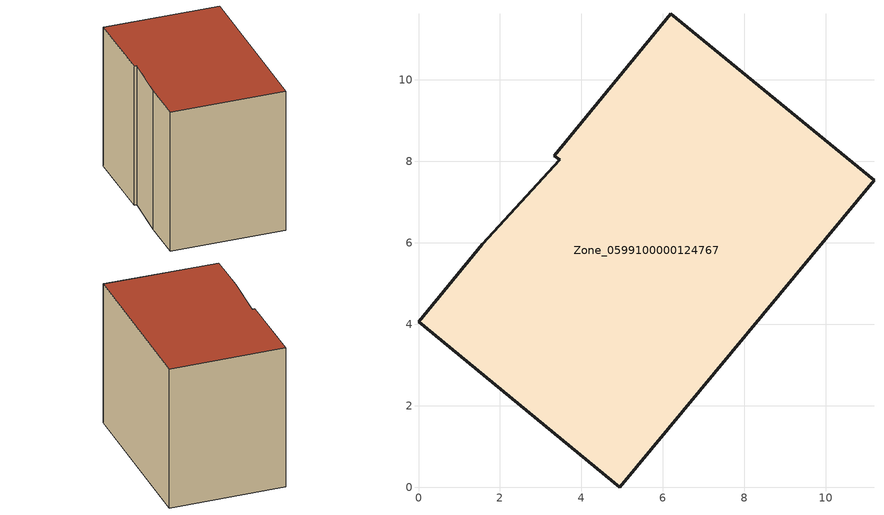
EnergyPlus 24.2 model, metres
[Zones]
Zone_0599100000124767
 floor ground (C_G): 4.94,0 0,4.06 1.56,5.96 3.46,8.03 3.34,8.13 6.19,11.62 11.18,7.53 z0
 wall outside (C_F): 6.19,11.62 3.34,8.13 3.46,8.03 1.56,5.96 0,4.06 4.94,0 11.18,7.53 6.19,11.62 z0:8.19
 roof outside (C_R): 3.46,8.03 1.56,5.96 0,4.06 4.94,0 11.18,7.53 6.19,11.62 3.34,8.13 z8.19
[BUILDING]
Pand.0599100000124767: North Axis=0; Terrain=City; Loads Convergence Tolerance Value=0.04; Temperature Convergence Tolerance Value=0.4; Solar Distribution=FullExterior; Maximum Number of Warmup Days=25; Minimum Number of Warmup Days=1
[Site:Location]
Rotterdam.The.Hague.AP_ZH_NLD Design_Conditions: Latitude=51.96; Longitude=4.45; Time Zone=1; Elevation=-4.5
[SITE:GROUNDTEMPERATURE:BUILDINGSURFACE]
18, 18, 18, 18, 18, 18, 18, 18, 18, 18, 18, 18
[MATERIAL] Thermal Absorptance=0.9; Solar Absorptance=0.7; Visible Absorptance=0.7
Name | Roughness | Thickness | Conductivity | Density | Specific Heat
G.TC.1965-1974 | MediumSmooth | 0.15 | 0.882353 | 540 | 1210
F.TC.1965-1974 | Rough | 0.3 | 0.697674 | 1920 | 840
R.TC.1965-1974 | MediumRough | 0.2 | 0.232558 | 1500 | 1000
[CONSTRUCTION]
C_G: G.TC.1965-1974
C_F: F.TC.1965-1974
C_R: R.TC.1965-1974
[ZONE]
Zone_0599100000124767: Type=1; Multiplier=1; Ceiling Height=Autocalculate; Volume=Autocalculate; Floor Area=autocalculate; Part of Total Floor Area=Yes
[ZONEINFILTRATION:DESIGNFLOWRATE]
Infil_Zone_0599100000124767: Zone or ZoneList or Space or SpaceList=Zone_0599100000124767; Schedule=AlwaysOn; Design Flow Rate Calculation Method=Flow/Area; Flow Rate per Floor Area=0.003; Constant Term Coefficient=1; Temperature Term Coefficient=0; Velocity Term Coefficient=0; Velocity Squared Term Coefficient=0
[HVACTEMPLATE:ZONE:IDEALLOADSAIRSYSTEM]
Zone_0599100000124767: Maximum Heating Supply Air Temperature=50; Minimum Cooling Supply Air Temperature=13; Maximum Heating Supply Air Humidity Ratio=0.0156; Minimum Cooling Supply Air Humidity Ratio=0.0077; Heating Limit=NoLimit; Cooling Limit=NoLimit; Dehumidification Control Type=ConstantSensibleHeatRatio; Cooling Sensible Heat Ratio=0.7; Dehumidification Setpoint=60; Humidification Control Type=None; Humidification Setpoint=30; Outdoor Air Method=None; Outdoor Air Flow Rate per Person=0.00944; Outdoor Air Flow Rate per Zone Floor Area=0; Outdoor Air Flow Rate per Zone=0; Demand Controlled Ventilation Type=None; Outdoor Air Economizer Type=NoEconomizer; Heat Recovery Type=None; Sensible Heat Recovery Effectiveness=0.7; Latent Heat Recovery Effectiveness=0.65
[ZONECONTROL:THERMOSTAT]
ThermostatControl_Zone_0599100000124767: Zone or ZoneList=Zone_0599100000124767; Control Type Schedule=DualSetpointControlType; Control 1=Thermostat_Zone_0599100000124767; Temperature Difference Between Cutout And Setpoint=0
[THERMOSTATSETPOINT:DUALSETPOINT]
Thermostat_Zone_0599100000124767: Heating Setpoint Temperature Schedule=HeatingSetpoint_Zone_0599100000124767; Cooling Setpoint Temperature Schedule=CoolingSetpoint_Zone_0599100000124767
[SCHEDULE:COMPACT]
HeatingSetpoint_Zone_0599100000124767: Through: 12/31, For: AllDays, Until: 24:00, 21
CoolingSetpoint_Zone_0599100000124767: Through: 12/31, For: AllDays, Until: 24:00, 24
DualSetpointControlType: Through: 12/31, For: AllDays, Until: 24:00, 4
AlwaysOn: Through: 12/31, For: AllDays, Until: 24:00, 1
